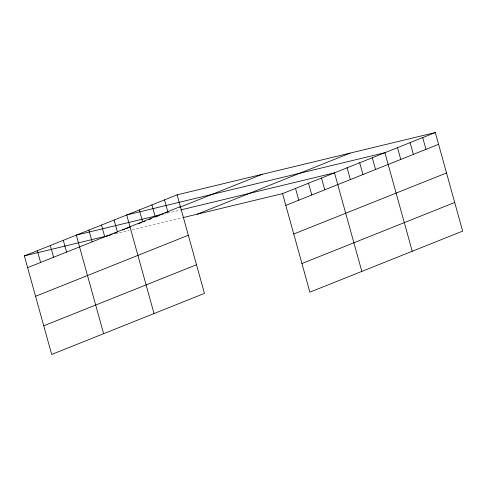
<?xml version="1.0" encoding="UTF-8"?>
<svg xmlns="http://www.w3.org/2000/svg" width="487" height="487" viewBox="0 0 487 487"><rect width="100%" height="100%" fill="white"/><g stroke="black" fill="none" stroke-linecap="round" stroke-linejoin="round"><path stroke-width="0.37" stroke-dasharray="2.44 1.83" d="M167.351 213.166L180.519 209.988M115.407 233.924L129.305 230.57M132.233 229.864L182.71 217.689"/><path stroke-width="0.73" d="M177.122 194.837L204.455 293.393L51.683 354.451L24.35 255.888L177.122 194.837L435.317 132.549L462.65 231.112L309.878 292.163L282.545 193.607L435.317 132.549M27.613 267.655L180.385 206.604M110.239 235.063L112.29 234.247M114.342 233.425L117.075 232.336M122.541 230.15L124.593 229.328M125.956 228.78L129.378 227.417M138.259 223.868L141.674 222.498M143.044 221.95L145.096 221.135M149.192 219.497L151.244 218.675M155.347 217.038L158.762 215.668M161.495 214.578L163.595 213.738M164.996 213.178L168.496 211.778M179.703 207.304L262.323 174.279M197.345 214.164L350.11 153.107M35.557 296.297L188.323 235.239M285.808 205.374L438.58 144.316M43.739 325.809L196.511 264.751M293.752 234.016L446.524 172.958M301.94 263.528L454.706 202.47M160.771 214.755L76.295 235.13L103.621 333.692M181.249 209.812L334.49 172.848L361.823 271.405M24.35 255.888L109.557 235.337M183.441 217.512L282.545 193.607M422.716 137.59L425.979 149.357M410.109 142.624L413.372 154.391M397.508 147.664L400.771 159.432M412.233 251.255L384.907 152.699L126.705 214.98L154.038 313.543M372.299 157.739L375.562 169.506M359.698 162.774L362.961 174.541M347.091 167.814L350.354 179.581M321.505 178.041L324.768 189.808M308.521 183.228L311.783 194.995M295.536 188.42L298.799 200.187M164.515 199.871L167.778 211.638M151.914 204.911L155.176 216.672M139.306 209.946L142.575 221.713M114.104 220.021L117.367 231.788M101.497 225.055L104.76 236.822M88.896 230.095L92.159 241.862M63.304 240.322L66.567 252.089M50.319 245.509L53.582 257.276M37.335 250.702L40.598 262.469"/></g></svg>
